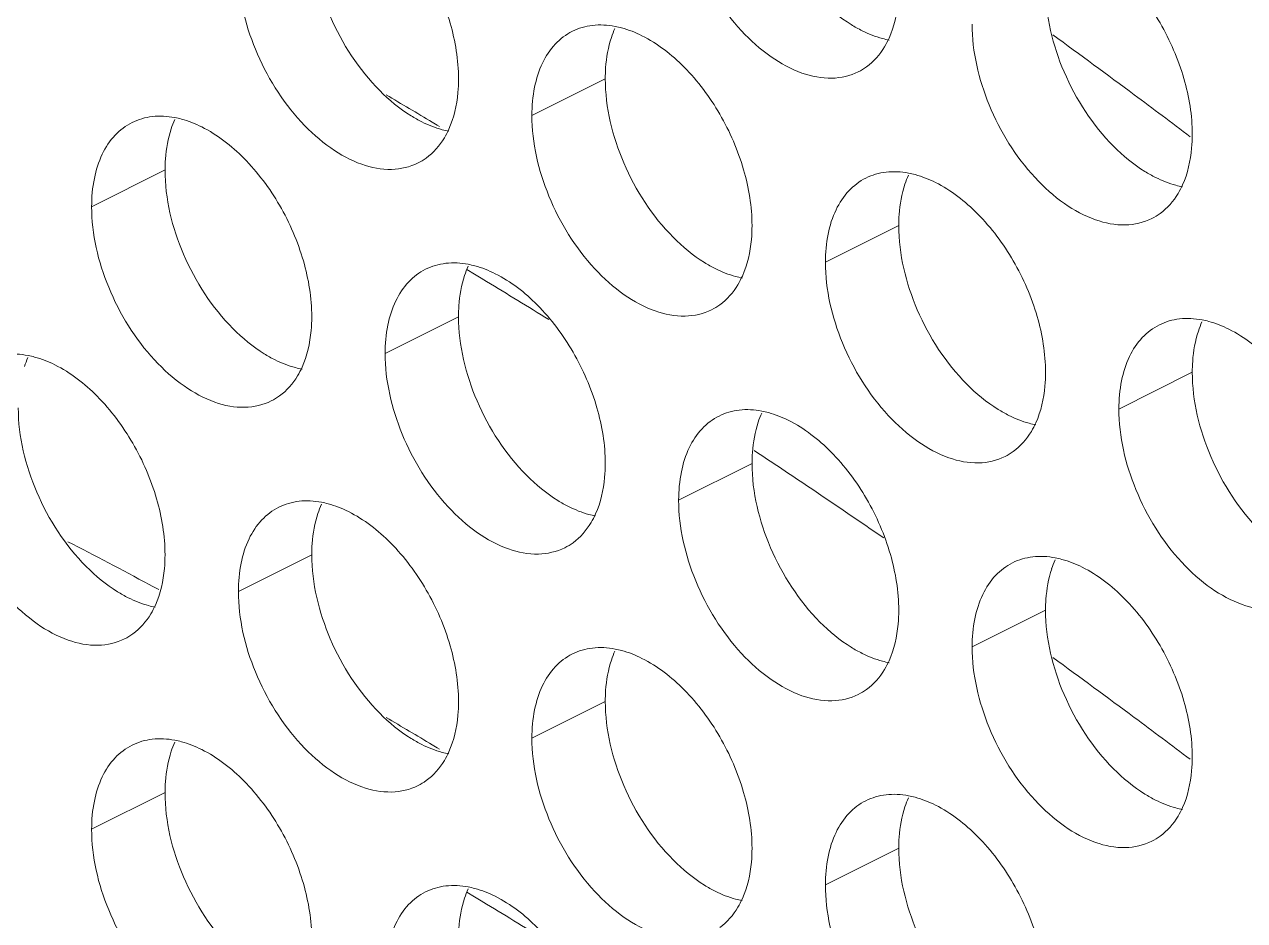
# Model space of a CAD drawing. Header units: millimetres. Extents: x 0 to 2524, y 0 to 1785.
# Drawn here: x 1870.26 to 1879.66, y 792.23 to 799.14 of the extents above; entities that cross this region are included whole.
import ezdxf

# ---------------------------------------------------------------- set-up
doc = ezdxf.new("R2010")
doc.units = ezdxf.units.MM
doc.header["$LTSCALE"] = 0.1
doc.layers.add('标注', color=251, linetype='Continuous', lineweight=9)

msp = doc.modelspace()

# ---------------------------------------------------------------- linework, layer by layer
at = {"layer": '标注'}
for p, q in [((1874.7332, 798.7241), (1874.1675, 798.4413)), ((1873.3997, 798.3895), (1873.4383, 798.3663)), ((1873.4383, 798.3663), (1873.4548, 798.3564)), ((1871.3391, 798.0212), (1870.7734, 797.7383)), ((1876.9959, 797.5927), (1876.4303, 797.3099)), ((1873.725, 797.2175), (1873.6658, 797.253)), ((1873.7757, 797.187), (1873.725, 797.2175)), ((1873.8179, 797.1615), (1873.7757, 797.187)), ((1873.6018, 796.8898), (1873.0361, 796.6069)), ((1879.2587, 796.4614), (1878.693, 796.1785)), ((1875.9134, 795.8366), (1875.8818, 795.8575)), ((1875.8646, 795.7584), (1875.2989, 795.4756)), ((1872.4705, 795.0555), (1871.9048, 794.7726)), ((1871.2165, 794.8263), (1871.2394, 794.814)), ((1871.2394, 794.814), (1871.291, 794.7864)), ((1878.1273, 794.627), (1877.5616, 794.3442)), ((1874.7332, 793.9241), (1874.1675, 793.6413)), ((1873.3997, 793.5895), (1873.4383, 793.5663)), ((1873.4383, 793.5663), (1873.4548, 793.5564)), ((1871.3391, 793.2212), (1870.7734, 792.9383)), ((1876.9959, 792.7927), (1876.4303, 792.5099)), ((1873.725, 792.4175), (1873.6658, 792.453)), ((1873.7757, 792.387), (1873.725, 792.4175)), ((1873.8179, 792.3615), (1873.7757, 792.387))]:
    msp.add_line(p, q, dxfattribs=at)
for centre, radius, start, end in [((1875.4777, 798.813), 0.734, 155.87957, 161.78032), ((1839.155, 745.2738), 66.4565, 53.363866, 54.035732), ((1876.4816, 799.1836), 0.4532, 296.52559, 305.90341), ((1846.0335, 752.6789), 53.2763, 59.09179, 59.53592), ((1838.5643, 744.4784), 67.4472, 52.906702, 53.364386), ((1872.0836, 798.1101), 0.734, 155.87957, 161.78032), ((1873.0875, 798.4806), 0.4532, 296.52559, 305.90341), ((1877.7405, 797.6817), 0.734, 155.87957, 161.78032), ((1878.7444, 798.0522), 0.4532, 296.52559, 305.90341), ((1874.3463, 796.9787), 0.734, 155.87957, 161.78032), ((1843.6988, 747.2394), 58.3042, 58.343362, 58.896468), ((1875.3503, 797.3493), 0.4532, 296.52559, 305.90341), ((1880.0032, 796.5503), 0.734, 155.87957, 161.78032), ((1870.9522, 796.2758), 0.734, 155.87957, 161.78032), ((1871.9561, 796.6463), 0.4532, 296.52559, 305.90341), ((1876.6091, 795.8473), 0.734, 155.87957, 161.78032), ((1841.6859, 744.0867), 62.0449, 56.062661, 56.519273), ((1877.613, 796.2179), 0.4532, 296.52559, 305.90341), ((1841.189, 743.349), 62.9344, 55.451334, 56.062285), ((1873.215, 795.1444), 0.734, 155.87957, 161.78032), ((1848.0084, 751.4082), 49.2316, 61.87434, 62.69876), ((1874.2189, 795.515), 0.4532, 296.52559, 305.90341), ((1878.8718, 794.716), 0.734, 155.87957, 161.78032), ((1870.8248, 794.812), 0.4532, 296.52559, 305.90341), ((1875.4777, 794.013), 0.734, 155.87957, 161.78032), ((1839.155, 740.4738), 66.4565, 53.363866, 54.035732), ((1876.4816, 794.3836), 0.4532, 296.52559, 305.90341), ((1846.0335, 747.8789), 53.2763, 59.09179, 59.53592), ((1838.5643, 739.6784), 67.4472, 52.906702, 53.364386), ((1872.0836, 793.3101), 0.734, 155.87957, 161.78032), ((1873.0875, 793.6806), 0.4532, 296.52559, 305.90341), ((1877.7405, 792.8817), 0.734, 155.87957, 161.78032), ((1878.7444, 793.2522), 0.4532, 296.52559, 305.90341), ((1874.3463, 792.1787), 0.734, 155.87957, 161.78032), ((1843.6988, 742.4394), 58.3042, 58.343362, 58.896468)]:
    msp.add_arc(centre, radius, start, end, dxfattribs=at)
for points, knots in [([(1876.684, 798.7781), (1876.6214, 798.7468), (1876.4715, 798.7129), (1876.2337, 798.7606), (1875.9953, 798.8913), (1875.6875, 799.1688), (1875.4015, 799.6315), (1875.2989, 800.0639), (1875.2989, 800.2756)], [0, 0, 0, 0, 0.090718, 0.191742, 0.308104, 0.439279, 0.725532, 1, 1, 1, 1]), ([(1872.7533, 800.1876), (1872.874, 800.1273), (1873.1045, 799.9469), (1873.3707, 799.5888), (1873.5518, 799.1701), (1873.6018, 798.869), (1873.6018, 798.7241)], [0, 0, 0, 0, 0.229676, 0.488215, 0.753207, 1, 1, 1, 1]), ([(1872.9943, 798.6334), (1872.8327, 798.7962), (1872.5817, 799.1834), (1872.4705, 799.634), (1872.4705, 799.8555)], [0, 0, 0, 0, 0.508684, 1, 1, 1, 1]), ([(1878.4102, 799.7592), (1878.5308, 799.6988), (1878.7613, 799.5185), (1879.0275, 799.1604), (1879.2087, 798.7417), (1879.2587, 798.4406), (1879.2587, 798.2957)], [0, 0, 0, 0, 0.229676, 0.488215, 0.753207, 1, 1, 1, 1]), ([(1873.2899, 798.0751), (1873.2273, 798.0439), (1873.0774, 798.0099), (1872.8396, 798.0577), (1872.6012, 798.1883), (1872.2934, 798.4659), (1872.0074, 798.9286), (1871.9048, 799.361), (1871.9048, 799.5726)], [0, 0, 0, 0, 0.090718, 0.191742, 0.308104, 0.439279, 0.725532, 1, 1, 1, 1]), ([(1876.9959, 799.427), (1876.9959, 799.3914), (1876.9903, 799.2592), (1876.961, 799.1265), (1876.9213, 799.0382)], [0, 0, 0, 0, 0.268874, 1, 1, 1, 1]), ([(1878.6511, 798.205), (1878.4896, 798.3678), (1878.2386, 798.7549), (1878.1273, 799.2055), (1878.1273, 799.427)], [0, 0, 0, 0, 0.508684, 1, 1, 1, 1]), ([(1876.7131, 799.0949), (1876.6847, 799.1091), (1876.5668, 799.1756), (1876.4613, 799.263), (1876.3884, 799.3364)], [0, 0, 0, 0, 0.235002, 1, 1, 1, 1]), ([(1874.4794, 799.0902), (1874.5277, 799.1143), (1874.6378, 799.1461), (1874.7515, 799.1393), (1874.8084, 799.1284)], [0, 0, 0, 0, 0.482538, 1, 1, 1, 1]), ([(1874.8084, 799.1284), (1874.8256, 799.1251), (1874.8971, 799.1085), (1874.966, 799.0812), (1875.016, 799.0562)], [0, 0, 0, 0, 0.238696, 1, 1, 1, 1]), ([(1878.9468, 797.6467), (1878.8842, 797.6155), (1878.7343, 797.5815), (1878.4965, 797.6293), (1878.258, 797.7599), (1877.9503, 798.0374), (1877.6642, 798.5001), (1877.5616, 798.9325), (1877.5616, 799.1442)], [0, 0, 0, 0, 0.090718, 0.191742, 0.308104, 0.439279, 0.725532, 1, 1, 1, 1]), ([(1874.1675, 798.4413), (1874.1675, 798.5141), (1874.1795, 798.653), (1874.2386, 798.8432), (1874.3379, 798.9954), (1874.4305, 799.0658), (1874.4794, 799.0902)], [0, 0, 0, 0, 0.289235, 0.54966, 0.782932, 1, 1, 1, 1]), ([(1874.7332, 798.7241), (1874.7332, 798.7525), (1874.7369, 798.86), (1874.7557, 798.9674), (1874.7805, 799.0425)], [0, 0, 0, 0, 0.264225, 1, 1, 1, 1]), ([(1875.016, 799.0562), (1875.1367, 798.9959), (1875.3672, 798.8155), (1875.6334, 798.4575), (1875.8146, 798.0387), (1875.8646, 797.7377), (1875.8646, 797.5927)], [0, 0, 0, 0, 0.229676, 0.488215, 0.753207, 1, 1, 1, 1]), ([(1876.9208, 799.0227), (1876.9036, 799.026), (1876.832, 799.0426), (1876.7631, 799.0699), (1876.7131, 799.0949)], [0, 0, 0, 0, 0.238696, 1, 1, 1, 1]), ([(1876.9213, 799.0382), (1876.911, 799.0153), (1876.8678, 798.9313), (1876.8036, 798.8572), (1876.7474, 798.8165)], [0, 0, 0, 0, 0.265525, 1, 1, 1, 1]), ([(1873.6018, 798.7241), (1873.6018, 798.6885), (1873.5961, 798.5562), (1873.5669, 798.4236), (1873.5272, 798.3352)], [0, 0, 0, 0, 0.268874, 1, 1, 1, 1]), ([(1875.257, 797.5021), (1875.0954, 797.6648), (1874.8445, 798.052), (1874.7332, 798.5026), (1874.7332, 798.7241)], [0, 0, 0, 0, 0.508684, 1, 1, 1, 1]), ([(1873.319, 798.392), (1873.2906, 798.4062), (1873.1726, 798.4727), (1873.0672, 798.56), (1872.9943, 798.6334)], [0, 0, 0, 0, 0.235002, 1, 1, 1, 1]), ([(1870.7734, 797.7383), (1870.7734, 797.8112), (1870.7854, 797.9501), (1870.8444, 798.1403), (1870.9438, 798.2925), (1871.0364, 798.3629), (1871.0853, 798.3873)], [0, 0, 0, 0, 0.289235, 0.54966, 0.782932, 1, 1, 1, 1]), ([(1871.0853, 798.3873), (1871.1336, 798.4114), (1871.2437, 798.4431), (1871.3574, 798.4363), (1871.4142, 798.4255)], [0, 0, 0, 0, 0.482538, 1, 1, 1, 1]), ([(1871.4142, 798.4255), (1871.4315, 798.4222), (1871.503, 798.4056), (1871.5719, 798.3783), (1871.6219, 798.3533)], [0, 0, 0, 0, 0.238696, 1, 1, 1, 1]), ([(1873.5267, 798.3198), (1873.5095, 798.3231), (1873.4379, 798.3397), (1873.369, 798.367), (1873.319, 798.392)], [0, 0, 0, 0, 0.238696, 1, 1, 1, 1]), ([(1875.5527, 796.9437), (1875.4901, 796.9125), (1875.3401, 796.8785), (1875.1024, 796.9263), (1874.8639, 797.0569), (1874.5561, 797.3345), (1874.2701, 797.7972), (1874.1675, 798.2296), (1874.1675, 798.4413)], [0, 0, 0, 0, 0.090718, 0.191742, 0.308104, 0.439279, 0.725532, 1, 1, 1, 1]), ([(1871.3391, 798.0212), (1871.3391, 798.0496), (1871.3428, 798.157), (1871.3616, 798.2644), (1871.3864, 798.3396)], [0, 0, 0, 0, 0.264225, 1, 1, 1, 1]), ([(1871.6219, 798.3533), (1871.7426, 798.293), (1871.9731, 798.1126), (1872.2393, 797.7545), (1872.4204, 797.3358), (1872.4705, 797.0347), (1872.4705, 796.8898)], [0, 0, 0, 0, 0.229676, 0.488215, 0.753207, 1, 1, 1, 1]), ([(1873.5272, 798.3352), (1873.5169, 798.3123), (1873.4737, 798.2284), (1873.4095, 798.1542), (1873.3533, 798.1135)], [0, 0, 0, 0, 0.265525, 1, 1, 1, 1]), ([(1879.2587, 798.2957), (1879.2587, 798.26), (1879.253, 798.1278), (1879.2238, 797.9952), (1879.1841, 797.9068)], [0, 0, 0, 0, 0.268874, 1, 1, 1, 1]), ([(1878.9758, 797.9635), (1878.9474, 797.9778), (1878.8295, 798.0443), (1878.724, 798.1316), (1878.6511, 798.205)], [0, 0, 0, 0, 0.235002, 1, 1, 1, 1]), ([(1871.8629, 796.7991), (1871.7013, 796.9619), (1871.4503, 797.3491), (1871.3391, 797.7996), (1871.3391, 798.0212)], [0, 0, 0, 0, 0.508684, 1, 1, 1, 1]), ([(1876.7422, 797.9589), (1876.7905, 797.983), (1876.9006, 798.0147), (1877.0142, 798.0079), (1877.0711, 797.997)], [0, 0, 0, 0, 0.482538, 1, 1, 1, 1]), ([(1877.0711, 797.997), (1877.0883, 797.9937), (1877.1599, 797.9771), (1877.2288, 797.9499), (1877.2788, 797.9249)], [0, 0, 0, 0, 0.238696, 1, 1, 1, 1]), ([(1876.4303, 797.3099), (1876.4303, 797.3827), (1876.4423, 797.5217), (1876.5013, 797.7118), (1876.6007, 797.8641), (1876.6932, 797.9345), (1876.7422, 797.9589)], [0, 0, 0, 0, 0.289235, 0.54966, 0.782932, 1, 1, 1, 1]), ([(1876.9959, 797.5927), (1876.9959, 797.6211), (1876.9996, 797.7286), (1877.0184, 797.836), (1877.0433, 797.9111)], [0, 0, 0, 0, 0.264225, 1, 1, 1, 1]), ([(1877.2788, 797.9249), (1877.3994, 797.8645), (1877.63, 797.6842), (1877.8962, 797.3261), (1878.0773, 796.9074), (1878.1273, 796.6063), (1878.1273, 796.4614)], [0, 0, 0, 0, 0.229676, 0.488215, 0.753207, 1, 1, 1, 1]), ([(1879.1835, 797.8914), (1879.1663, 797.8947), (1879.0948, 797.9113), (1879.0258, 797.9385), (1878.9758, 797.9635)], [0, 0, 0, 0, 0.238696, 1, 1, 1, 1]), ([(1879.1841, 797.9068), (1879.1738, 797.8839), (1879.1305, 797.7999), (1879.0664, 797.7258), (1879.0102, 797.6851)], [0, 0, 0, 0, 0.265525, 1, 1, 1, 1]), ([(1872.1586, 796.2408), (1872.096, 796.2096), (1871.946, 796.1756), (1871.7082, 796.2234), (1871.4698, 796.354), (1871.162, 796.6316), (1870.876, 797.0943), (1870.7734, 797.5267), (1870.7734, 797.7383)], [0, 0, 0, 0, 0.090718, 0.191742, 0.308104, 0.439279, 0.725532, 1, 1, 1, 1]), ([(1875.8646, 797.5927), (1875.8646, 797.5571), (1875.8589, 797.4249), (1875.8297, 797.2922), (1875.79, 797.2039)], [0, 0, 0, 0, 0.268874, 1, 1, 1, 1]), ([(1877.5198, 796.3707), (1877.3582, 796.5335), (1877.1072, 796.9206), (1876.9959, 797.3712), (1876.9959, 797.5927)], [0, 0, 0, 0, 0.508684, 1, 1, 1, 1]), ([(1875.5817, 797.2606), (1875.5533, 797.2748), (1875.4354, 797.3413), (1875.3299, 797.4286), (1875.257, 797.5021)], [0, 0, 0, 0, 0.235002, 1, 1, 1, 1]), ([(1873.0361, 796.6069), (1873.0361, 796.6798), (1873.0482, 796.8187), (1873.1072, 797.0089), (1873.2066, 797.1611), (1873.2991, 797.2315), (1873.3481, 797.2559)], [0, 0, 0, 0, 0.289235, 0.54966, 0.782932, 1, 1, 1, 1]), ([(1873.3481, 797.2559), (1873.3964, 797.28), (1873.5064, 797.3118), (1873.6201, 797.305), (1873.677, 797.2941)], [0, 0, 0, 0, 0.482538, 1, 1, 1, 1]), ([(1873.677, 797.2941), (1873.6942, 797.2908), (1873.7658, 797.2742), (1873.8347, 797.2469), (1873.8847, 797.2219)], [0, 0, 0, 0, 0.238696, 1, 1, 1, 1]), ([(1875.7894, 797.1884), (1875.7722, 797.1917), (1875.7006, 797.2083), (1875.6317, 797.2356), (1875.5817, 797.2606)], [0, 0, 0, 0, 0.238696, 1, 1, 1, 1]), ([(1877.8154, 795.8124), (1877.7528, 795.7811), (1877.6029, 795.7472), (1877.3651, 795.7949), (1877.1267, 795.9256), (1876.8189, 796.2031), (1876.5329, 796.6658), (1876.4303, 797.0982), (1876.4303, 797.3099)], [0, 0, 0, 0, 0.090718, 0.191742, 0.308104, 0.439279, 0.725532, 1, 1, 1, 1]), ([(1873.6018, 796.8898), (1873.6018, 796.9182), (1873.6055, 797.0257), (1873.6243, 797.1331), (1873.6492, 797.2082)], [0, 0, 0, 0, 0.264225, 1, 1, 1, 1]), ([(1873.8847, 797.2219), (1874.0053, 797.1616), (1874.2359, 796.9812), (1874.5021, 796.6232), (1874.6832, 796.2044), (1874.7332, 795.9034), (1874.7332, 795.7584)], [0, 0, 0, 0, 0.229676, 0.488215, 0.753207, 1, 1, 1, 1]), ([(1875.79, 797.2039), (1875.7797, 797.181), (1875.7364, 797.097), (1875.6723, 797.0229), (1875.616, 796.9821)], [0, 0, 0, 0, 0.265525, 1, 1, 1, 1]), ([(1872.4705, 796.8898), (1872.4705, 796.8542), (1872.4648, 796.7219), (1872.4355, 796.5893), (1872.3958, 796.5009)], [0, 0, 0, 0, 0.268874, 1, 1, 1, 1]), ([(1874.1256, 795.6678), (1873.9641, 795.8305), (1873.7131, 796.2177), (1873.6018, 796.6683), (1873.6018, 796.8898)], [0, 0, 0, 0, 0.508684, 1, 1, 1, 1]), ([(1879.0049, 796.8275), (1879.0532, 796.8516), (1879.1633, 796.8834), (1879.277, 796.8765), (1879.3338, 796.8657)], [0, 0, 0, 0, 0.482538, 1, 1, 1, 1]), ([(1879.3338, 796.8657), (1879.3511, 796.8624), (1879.4226, 796.8458), (1879.4915, 796.8185), (1879.5415, 796.7935)], [0, 0, 0, 0, 0.238696, 1, 1, 1, 1]), ([(1872.1876, 796.5577), (1872.1592, 796.5719), (1872.0413, 796.6384), (1871.9358, 796.7257), (1871.8629, 796.7991)], [0, 0, 0, 0, 0.235002, 1, 1, 1, 1]), ([(1878.693, 796.1785), (1878.693, 796.2514), (1878.705, 796.3903), (1878.764, 796.5805), (1878.8634, 796.7327), (1878.956, 796.8031), (1879.0049, 796.8275)], [0, 0, 0, 0, 0.289235, 0.54966, 0.782932, 1, 1, 1, 1]), ([(1879.2587, 796.4614), (1879.2587, 796.4898), (1879.2624, 796.5972), (1879.2812, 796.7046), (1879.306, 796.7798)], [0, 0, 0, 0, 0.264225, 1, 1, 1, 1]), ([(1879.5415, 796.7935), (1879.6622, 796.7332), (1879.8927, 796.5528), (1880.1589, 796.1947), (1880.34, 795.776), (1880.3901, 795.4749), (1880.3901, 795.33)], [0, 0, 0, 0, 0.229676, 0.488215, 0.753207, 1, 1, 1, 1]), ([(1869.9539, 796.553), (1870.0023, 796.5771), (1870.1123, 796.6088), (1870.226, 796.602), (1870.2829, 796.5911)], [0, 0, 0, 0, 0.482538, 1, 1, 1, 1]), ([(1870.2829, 796.5911), (1870.3001, 796.5879), (1870.3717, 796.5712), (1870.4406, 796.544), (1870.4906, 796.519)], [0, 0, 0, 0, 0.238696, 1, 1, 1, 1]), ([(1874.4213, 795.1094), (1874.3587, 795.0782), (1874.2088, 795.0442), (1873.971, 795.092), (1873.7326, 795.2226), (1873.4248, 795.5002), (1873.1388, 795.9629), (1873.0361, 796.3953), (1873.0361, 796.6069)], [0, 0, 0, 0, 0.090718, 0.191742, 0.308104, 0.439279, 0.725532, 1, 1, 1, 1]), ([(1870.4906, 796.519), (1870.6112, 796.4586), (1870.8417, 796.2783), (1871.1079, 795.9202), (1871.2891, 795.5015), (1871.3391, 795.2004), (1871.3391, 795.0555)], [0, 0, 0, 0, 0.229676, 0.488215, 0.753207, 1, 1, 1, 1]), ([(1872.3953, 796.4855), (1872.3781, 796.4888), (1872.3065, 796.5054), (1872.2376, 796.5327), (1872.1876, 796.5577)], [0, 0, 0, 0, 0.238696, 1, 1, 1, 1]), ([(1872.3958, 796.5009), (1872.3856, 796.478), (1872.3423, 796.394), (1872.2782, 796.3199), (1872.2219, 796.2792)], [0, 0, 0, 0, 0.265525, 1, 1, 1, 1]), ([(1878.1273, 796.4614), (1878.1273, 796.4257), (1878.1216, 796.2935), (1878.0924, 796.1608), (1878.0527, 796.0725)], [0, 0, 0, 0, 0.268874, 1, 1, 1, 1]), ([(1879.7825, 795.2393), (1879.6209, 795.4021), (1879.3699, 795.7893), (1879.2587, 796.2398), (1879.2587, 796.4614)], [0, 0, 0, 0, 0.508684, 1, 1, 1, 1]), ([(1877.8445, 796.1292), (1877.8161, 796.1434), (1877.6981, 796.2099), (1877.5926, 796.2973), (1877.5198, 796.3707)], [0, 0, 0, 0, 0.235002, 1, 1, 1, 1]), ([(1870.7315, 794.9648), (1870.57, 795.1276), (1870.319, 795.5147), (1870.2077, 795.9653), (1870.2077, 796.1868)], [0, 0, 0, 0, 0.508684, 1, 1, 1, 1]), ([(1875.2989, 795.4756), (1875.2989, 795.5484), (1875.3109, 795.6874), (1875.3699, 795.8775), (1875.4693, 796.0297), (1875.5619, 796.1002), (1875.6108, 796.1246)], [0, 0, 0, 0, 0.289235, 0.54966, 0.782932, 1, 1, 1, 1]), ([(1875.6108, 796.1246), (1875.6591, 796.1487), (1875.7692, 796.1804), (1875.8829, 796.1736), (1875.9397, 796.1627)], [0, 0, 0, 0, 0.482538, 1, 1, 1, 1]), ([(1875.9397, 796.1627), (1875.9569, 796.1594), (1876.0285, 796.1428), (1876.0974, 796.1155), (1876.1474, 796.0905)], [0, 0, 0, 0, 0.238696, 1, 1, 1, 1]), ([(1878.0522, 796.0571), (1878.035, 796.0603), (1877.9634, 796.077), (1877.8945, 796.1042), (1877.8445, 796.1292)], [0, 0, 0, 0, 0.238696, 1, 1, 1, 1]), ([(1880.0782, 794.681), (1880.0156, 794.6498), (1879.8656, 794.6158), (1879.6278, 794.6636), (1879.3894, 794.7942), (1879.0816, 795.0718), (1878.7956, 795.5345), (1878.693, 795.9669), (1878.693, 796.1785)], [0, 0, 0, 0, 0.090718, 0.191742, 0.308104, 0.439279, 0.725532, 1, 1, 1, 1]), ([(1875.8646, 795.7584), (1875.8646, 795.7868), (1875.8683, 795.8943), (1875.8871, 796.0017), (1875.9119, 796.0768)], [0, 0, 0, 0, 0.264225, 1, 1, 1, 1]), ([(1876.1474, 796.0905), (1876.2681, 796.0302), (1876.4986, 795.8499), (1876.7648, 795.4918), (1876.9459, 795.0731), (1876.9959, 794.772), (1876.9959, 794.627)], [0, 0, 0, 0, 0.229676, 0.488215, 0.753207, 1, 1, 1, 1]), ([(1878.0527, 796.0725), (1878.0424, 796.0496), (1877.9991, 795.9656), (1877.935, 795.8915), (1877.8788, 795.8508)], [0, 0, 0, 0, 0.265525, 1, 1, 1, 1]), ([(1871.0272, 794.4065), (1870.9646, 794.3753), (1870.8147, 794.3413), (1870.5769, 794.3891), (1870.3385, 794.5197), (1870.0307, 794.7972), (1869.7446, 795.2599), (1869.642, 795.6923), (1869.642, 795.904)], [0, 0, 0, 0, 0.090718, 0.191742, 0.308104, 0.439279, 0.725532, 1, 1, 1, 1]), ([(1874.7332, 795.7584), (1874.7332, 795.7228), (1874.7275, 795.5905), (1874.6983, 795.4579), (1874.6586, 795.3695)], [0, 0, 0, 0, 0.268874, 1, 1, 1, 1]), ([(1876.3884, 794.5364), (1876.2268, 794.6992), (1875.9758, 795.0863), (1875.8646, 795.5369), (1875.8646, 795.7584)], [0, 0, 0, 0, 0.508684, 1, 1, 1, 1]), ([(1874.4504, 795.4263), (1874.4219, 795.4405), (1874.304, 795.507), (1874.1985, 795.5943), (1874.1256, 795.6678)], [0, 0, 0, 0, 0.235002, 1, 1, 1, 1]), ([(1872.2167, 795.4216), (1872.265, 795.4457), (1872.3751, 795.4775), (1872.4887, 795.4707), (1872.5456, 795.4598)], [0, 0, 0, 0, 0.482538, 1, 1, 1, 1]), ([(1872.5456, 795.4598), (1872.5628, 795.4565), (1872.6344, 795.4399), (1872.7033, 795.4126), (1872.7533, 795.3876)], [0, 0, 0, 0, 0.238696, 1, 1, 1, 1]), ([(1876.684, 793.9781), (1876.6214, 793.9468), (1876.4715, 793.9129), (1876.2337, 793.9606), (1875.9953, 794.0913), (1875.6875, 794.3688), (1875.4015, 794.8315), (1875.2989, 795.2639), (1875.2989, 795.4756)], [0, 0, 0, 0, 0.090718, 0.191742, 0.308104, 0.439279, 0.725532, 1, 1, 1, 1]), ([(1871.9048, 794.7726), (1871.9048, 794.8455), (1871.9168, 794.9844), (1871.9758, 795.1746), (1872.0752, 795.3268), (1872.1678, 795.3972), (1872.2167, 795.4216)], [0, 0, 0, 0, 0.289235, 0.54966, 0.782932, 1, 1, 1, 1]), ([(1872.4705, 795.0555), (1872.4705, 795.0839), (1872.4742, 795.1913), (1872.493, 795.2988), (1872.5178, 795.3739)], [0, 0, 0, 0, 0.264225, 1, 1, 1, 1]), ([(1872.7533, 795.3876), (1872.874, 795.3273), (1873.1045, 795.1469), (1873.3707, 794.7888), (1873.5518, 794.3701), (1873.6018, 794.069), (1873.6018, 793.9241)], [0, 0, 0, 0, 0.229676, 0.488215, 0.753207, 1, 1, 1, 1]), ([(1874.6581, 795.3541), (1874.6408, 795.3574), (1874.5693, 795.374), (1874.5004, 795.4013), (1874.4504, 795.4263)], [0, 0, 0, 0, 0.238696, 1, 1, 1, 1]), ([(1874.6586, 795.3695), (1874.6483, 795.3467), (1874.605, 795.2627), (1874.5409, 795.1885), (1874.4847, 795.1478)], [0, 0, 0, 0, 0.265525, 1, 1, 1, 1]), ([(1871.3391, 795.0555), (1871.3391, 795.0198), (1871.3334, 794.8876), (1871.3042, 794.755), (1871.2645, 794.6666)], [0, 0, 0, 0, 0.268874, 1, 1, 1, 1]), ([(1872.9943, 793.8334), (1872.8327, 793.9962), (1872.5817, 794.3834), (1872.4705, 794.834), (1872.4705, 795.0555)], [0, 0, 0, 0, 0.508684, 1, 1, 1, 1]), ([(1877.5616, 794.3442), (1877.5616, 794.4171), (1877.5736, 794.556), (1877.6327, 794.7462), (1877.732, 794.8984), (1877.8246, 794.9688), (1877.8735, 794.9932)], [0, 0, 0, 0, 0.289235, 0.54966, 0.782932, 1, 1, 1, 1]), ([(1877.8735, 794.9932), (1877.9219, 795.0173), (1878.0319, 795.049), (1878.1456, 795.0422), (1878.2025, 795.0313)], [0, 0, 0, 0, 0.482538, 1, 1, 1, 1]), ([(1878.2025, 795.0313), (1878.2197, 795.0281), (1878.2913, 795.0114), (1878.3602, 794.9842), (1878.4102, 794.9592)], [0, 0, 0, 0, 0.238696, 1, 1, 1, 1]), ([(1871.0562, 794.7233), (1871.0278, 794.7376), (1870.9099, 794.8041), (1870.8044, 794.8914), (1870.7315, 794.9648)], [0, 0, 0, 0, 0.235002, 1, 1, 1, 1]), ([(1878.1273, 794.627), (1878.1273, 794.6555), (1878.131, 794.7629), (1878.1498, 794.8703), (1878.1747, 794.9455)], [0, 0, 0, 0, 0.264225, 1, 1, 1, 1]), ([(1878.4102, 794.9592), (1878.5308, 794.8988), (1878.7613, 794.7185), (1879.0275, 794.3604), (1879.2087, 793.9417), (1879.2587, 793.6406), (1879.2587, 793.4957)], [0, 0, 0, 0, 0.229676, 0.488215, 0.753207, 1, 1, 1, 1]), ([(1871.2639, 794.6512), (1871.2467, 794.6545), (1871.1752, 794.6711), (1871.1062, 794.6983), (1871.0562, 794.7233)], [0, 0, 0, 0, 0.238696, 1, 1, 1, 1]), ([(1873.2899, 793.2751), (1873.2273, 793.2439), (1873.0774, 793.2099), (1872.8396, 793.2577), (1872.6012, 793.3883), (1872.2934, 793.6659), (1872.0074, 794.1286), (1871.9048, 794.561), (1871.9048, 794.7726)], [0, 0, 0, 0, 0.090718, 0.191742, 0.308104, 0.439279, 0.725532, 1, 1, 1, 1]), ([(1871.2645, 794.6666), (1871.2542, 794.6437), (1871.2109, 794.5597), (1871.1468, 794.4856), (1871.0906, 794.4449)], [0, 0, 0, 0, 0.265525, 1, 1, 1, 1]), ([(1876.9959, 794.627), (1876.9959, 794.5914), (1876.9903, 794.4592), (1876.961, 794.3265), (1876.9213, 794.2382)], [0, 0, 0, 0, 0.268874, 1, 1, 1, 1]), ([(1878.6511, 793.405), (1878.4896, 793.5678), (1878.2386, 793.9549), (1878.1273, 794.4055), (1878.1273, 794.627)], [0, 0, 0, 0, 0.508684, 1, 1, 1, 1]), ([(1876.7131, 794.2949), (1876.6847, 794.3091), (1876.5668, 794.3756), (1876.4613, 794.463), (1876.3884, 794.5364)], [0, 0, 0, 0, 0.235002, 1, 1, 1, 1]), ([(1874.4794, 794.2902), (1874.5277, 794.3143), (1874.6378, 794.3461), (1874.7515, 794.3393), (1874.8084, 794.3284)], [0, 0, 0, 0, 0.482538, 1, 1, 1, 1]), ([(1874.8084, 794.3284), (1874.8256, 794.3251), (1874.8971, 794.3085), (1874.966, 794.2812), (1875.016, 794.2562)], [0, 0, 0, 0, 0.238696, 1, 1, 1, 1]), ([(1878.9468, 792.8467), (1878.8842, 792.8155), (1878.7343, 792.7815), (1878.4965, 792.8293), (1878.258, 792.9599), (1877.9503, 793.2374), (1877.6642, 793.7001), (1877.5616, 794.1325), (1877.5616, 794.3442)], [0, 0, 0, 0, 0.090718, 0.191742, 0.308104, 0.439279, 0.725532, 1, 1, 1, 1]), ([(1874.1675, 793.6413), (1874.1675, 793.7141), (1874.1795, 793.853), (1874.2386, 794.0432), (1874.3379, 794.1954), (1874.4305, 794.2658), (1874.4794, 794.2902)], [0, 0, 0, 0, 0.289235, 0.54966, 0.782932, 1, 1, 1, 1]), ([(1874.7332, 793.9241), (1874.7332, 793.9525), (1874.7369, 794.06), (1874.7557, 794.1674), (1874.7805, 794.2425)], [0, 0, 0, 0, 0.264225, 1, 1, 1, 1]), ([(1875.016, 794.2562), (1875.1367, 794.1959), (1875.3672, 794.0155), (1875.6334, 793.6575), (1875.8146, 793.2387), (1875.8646, 792.9377), (1875.8646, 792.7927)], [0, 0, 0, 0, 0.229676, 0.488215, 0.753207, 1, 1, 1, 1]), ([(1876.9208, 794.2227), (1876.9036, 794.226), (1876.832, 794.2426), (1876.7631, 794.2699), (1876.7131, 794.2949)], [0, 0, 0, 0, 0.238696, 1, 1, 1, 1]), ([(1876.9213, 794.2382), (1876.911, 794.2153), (1876.8678, 794.1313), (1876.8036, 794.0572), (1876.7474, 794.0165)], [0, 0, 0, 0, 0.265525, 1, 1, 1, 1]), ([(1873.6018, 793.9241), (1873.6018, 793.8885), (1873.5961, 793.7562), (1873.5669, 793.6236), (1873.5272, 793.5352)], [0, 0, 0, 0, 0.268874, 1, 1, 1, 1]), ([(1875.257, 792.7021), (1875.0954, 792.8648), (1874.8445, 793.252), (1874.7332, 793.7026), (1874.7332, 793.9241)], [0, 0, 0, 0, 0.508684, 1, 1, 1, 1]), ([(1873.319, 793.592), (1873.2906, 793.6062), (1873.1726, 793.6727), (1873.0672, 793.76), (1872.9943, 793.8334)], [0, 0, 0, 0, 0.235002, 1, 1, 1, 1]), ([(1870.7734, 792.9383), (1870.7734, 793.0112), (1870.7854, 793.1501), (1870.8444, 793.3403), (1870.9438, 793.4925), (1871.0364, 793.5629), (1871.0853, 793.5873)], [0, 0, 0, 0, 0.289235, 0.54966, 0.782932, 1, 1, 1, 1]), ([(1871.0853, 793.5873), (1871.1336, 793.6114), (1871.2437, 793.6431), (1871.3574, 793.6363), (1871.4142, 793.6255)], [0, 0, 0, 0, 0.482538, 1, 1, 1, 1]), ([(1871.4142, 793.6255), (1871.4315, 793.6222), (1871.503, 793.6056), (1871.5719, 793.5783), (1871.6219, 793.5533)], [0, 0, 0, 0, 0.238696, 1, 1, 1, 1]), ([(1873.5267, 793.5198), (1873.5095, 793.5231), (1873.4379, 793.5397), (1873.369, 793.567), (1873.319, 793.592)], [0, 0, 0, 0, 0.238696, 1, 1, 1, 1]), ([(1875.5527, 792.1437), (1875.4901, 792.1125), (1875.3401, 792.0785), (1875.1024, 792.1263), (1874.8639, 792.2569), (1874.5561, 792.5345), (1874.2701, 792.9972), (1874.1675, 793.4296), (1874.1675, 793.6413)], [0, 0, 0, 0, 0.090718, 0.191742, 0.308104, 0.439279, 0.725532, 1, 1, 1, 1]), ([(1871.3391, 793.2212), (1871.3391, 793.2496), (1871.3428, 793.357), (1871.3616, 793.4644), (1871.3864, 793.5396)], [0, 0, 0, 0, 0.264225, 1, 1, 1, 1]), ([(1871.6219, 793.5533), (1871.7426, 793.493), (1871.9731, 793.3126), (1872.2393, 792.9545), (1872.4204, 792.5358), (1872.4705, 792.2347), (1872.4705, 792.0898)], [0, 0, 0, 0, 0.229676, 0.488215, 0.753207, 1, 1, 1, 1]), ([(1873.5272, 793.5352), (1873.5169, 793.5123), (1873.4737, 793.4284), (1873.4095, 793.3542), (1873.3533, 793.3135)], [0, 0, 0, 0, 0.265525, 1, 1, 1, 1]), ([(1879.2587, 793.4957), (1879.2587, 793.46), (1879.253, 793.3278), (1879.2238, 793.1952), (1879.1841, 793.1068)], [0, 0, 0, 0, 0.268874, 1, 1, 1, 1]), ([(1878.9758, 793.1635), (1878.9474, 793.1778), (1878.8295, 793.2443), (1878.724, 793.3316), (1878.6511, 793.405)], [0, 0, 0, 0, 0.235002, 1, 1, 1, 1]), ([(1871.8629, 791.9991), (1871.7013, 792.1619), (1871.4503, 792.5491), (1871.3391, 792.9996), (1871.3391, 793.2212)], [0, 0, 0, 0, 0.508684, 1, 1, 1, 1]), ([(1876.7422, 793.1589), (1876.7905, 793.183), (1876.9006, 793.2147), (1877.0142, 793.2079), (1877.0711, 793.197)], [0, 0, 0, 0, 0.482538, 1, 1, 1, 1]), ([(1877.0711, 793.197), (1877.0883, 793.1937), (1877.1599, 793.1771), (1877.2288, 793.1499), (1877.2788, 793.1249)], [0, 0, 0, 0, 0.238696, 1, 1, 1, 1]), ([(1876.4303, 792.5099), (1876.4303, 792.5827), (1876.4423, 792.7217), (1876.5013, 792.9118), (1876.6007, 793.0641), (1876.6932, 793.1345), (1876.7422, 793.1589)], [0, 0, 0, 0, 0.289235, 0.54966, 0.782932, 1, 1, 1, 1]), ([(1876.9959, 792.7927), (1876.9959, 792.8211), (1876.9996, 792.9286), (1877.0184, 793.036), (1877.0433, 793.1111)], [0, 0, 0, 0, 0.264225, 1, 1, 1, 1]), ([(1877.2788, 793.1249), (1877.3994, 793.0645), (1877.63, 792.8842), (1877.8962, 792.5261), (1878.0773, 792.1074), (1878.1273, 791.8063), (1878.1273, 791.6614)], [0, 0, 0, 0, 0.229676, 0.488215, 0.753207, 1, 1, 1, 1]), ([(1879.1835, 793.0914), (1879.1663, 793.0947), (1879.0948, 793.1113), (1879.0258, 793.1385), (1878.9758, 793.1635)], [0, 0, 0, 0, 0.238696, 1, 1, 1, 1]), ([(1879.1841, 793.1068), (1879.1738, 793.0839), (1879.1305, 792.9999), (1879.0664, 792.9258), (1879.0102, 792.8851)], [0, 0, 0, 0, 0.265525, 1, 1, 1, 1]), ([(1872.1586, 791.4408), (1872.096, 791.4096), (1871.946, 791.3756), (1871.7082, 791.4234), (1871.4698, 791.554), (1871.162, 791.8316), (1870.876, 792.2943), (1870.7734, 792.7267), (1870.7734, 792.9383)], [0, 0, 0, 0, 0.090718, 0.191742, 0.308104, 0.439279, 0.725532, 1, 1, 1, 1]), ([(1875.8646, 792.7927), (1875.8646, 792.7571), (1875.8589, 792.6249), (1875.8297, 792.4922), (1875.79, 792.4039)], [0, 0, 0, 0, 0.268874, 1, 1, 1, 1]), ([(1877.5198, 791.5707), (1877.3582, 791.7335), (1877.1072, 792.1206), (1876.9959, 792.5712), (1876.9959, 792.7927)], [0, 0, 0, 0, 0.508684, 1, 1, 1, 1]), ([(1875.5817, 792.4606), (1875.5533, 792.4748), (1875.4354, 792.5413), (1875.3299, 792.6286), (1875.257, 792.7021)], [0, 0, 0, 0, 0.235002, 1, 1, 1, 1]), ([(1873.0361, 791.8069), (1873.0361, 791.8798), (1873.0482, 792.0187), (1873.1072, 792.2089), (1873.2066, 792.3611), (1873.2991, 792.4315), (1873.3481, 792.4559)], [0, 0, 0, 0, 0.289235, 0.54966, 0.782932, 1, 1, 1, 1]), ([(1873.3481, 792.4559), (1873.3964, 792.48), (1873.5064, 792.5118), (1873.6201, 792.505), (1873.677, 792.4941)], [0, 0, 0, 0, 0.482538, 1, 1, 1, 1]), ([(1873.677, 792.4941), (1873.6942, 792.4908), (1873.7658, 792.4742), (1873.8347, 792.4469), (1873.8847, 792.4219)], [0, 0, 0, 0, 0.238696, 1, 1, 1, 1]), ([(1875.7894, 792.3884), (1875.7722, 792.3917), (1875.7006, 792.4083), (1875.6317, 792.4356), (1875.5817, 792.4606)], [0, 0, 0, 0, 0.238696, 1, 1, 1, 1]), ([(1877.8154, 791.0124), (1877.7528, 790.9811), (1877.6029, 790.9472), (1877.3651, 790.9949), (1877.1267, 791.1256), (1876.8189, 791.4031), (1876.5329, 791.8658), (1876.4303, 792.2982), (1876.4303, 792.5099)], [0, 0, 0, 0, 0.090718, 0.191742, 0.308104, 0.439279, 0.725532, 1, 1, 1, 1]), ([(1873.6018, 792.0898), (1873.6018, 792.1182), (1873.6055, 792.2257), (1873.6243, 792.3331), (1873.6492, 792.4082)], [0, 0, 0, 0, 0.264225, 1, 1, 1, 1]), ([(1873.8847, 792.4219), (1874.0053, 792.3616), (1874.2359, 792.1812), (1874.5021, 791.8232), (1874.6832, 791.4044), (1874.7332, 791.1034), (1874.7332, 790.9584)], [0, 0, 0, 0, 0.229676, 0.488215, 0.753207, 1, 1, 1, 1]), ([(1875.79, 792.4039), (1875.7797, 792.381), (1875.7364, 792.297), (1875.6723, 792.2229), (1875.616, 792.1821)], [0, 0, 0, 0, 0.265525, 1, 1, 1, 1])]:
    msp.add_open_spline(points, degree=3, knots=knots, dxfattribs=at)

doc.saveas('drawing.dxf')
